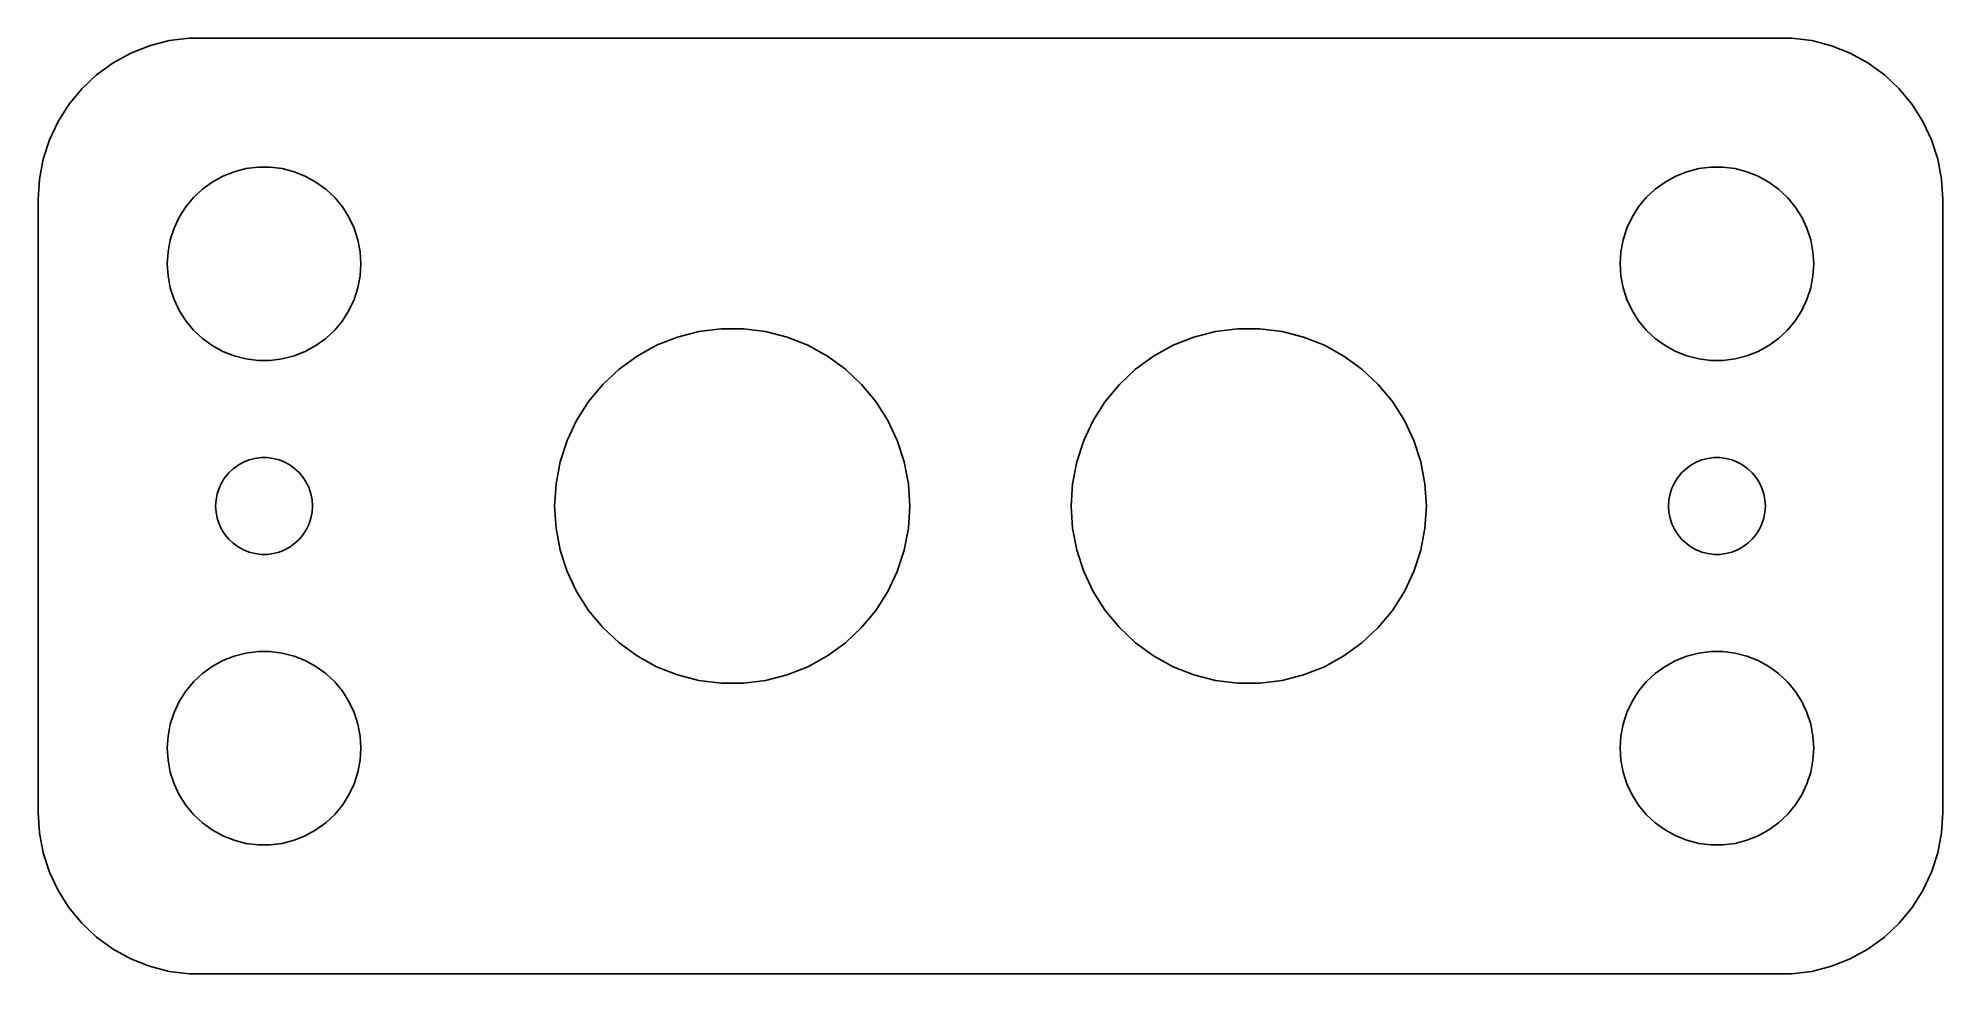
# Model space of a CAD drawing. Header units: metres. Extents: x -29.5 to 29.5, y 24.5 to 53.5.
import ezdxf

# ---------------------------------------------------------------- set-up
doc = ezdxf.new("R2010")
doc.units = ezdxf.units.M

msp = doc.modelspace()

# ---------------------------------------------------------------- linework, layer by layer
for p, q in [((-26.0451, 53.2553), (-26.6289, 53.0241)), ((-25.4369, 53.4114), (-26.0451, 53.2553)), ((-24.8139, 53.4901), (-25.4369, 53.4114)), ((24.8139, 53.4901), (-24.8139, 53.4901)), ((25.4369, 53.4114), (24.8139, 53.4901)), ((26.0451, 53.2553), (25.4369, 53.4114)), ((26.6289, 53.0241), (26.0451, 53.2553)), ((-27.1791, 52.7216), (-27.6871, 52.3526)), ((-26.6289, 53.0241), (-27.1791, 52.7216)), ((27.1791, 52.7216), (26.6289, 53.0241)), ((27.6871, 52.3526), (27.1791, 52.7216)), ((-28.1448, 51.9227), (-28.5451, 51.4389)), ((-27.6871, 52.3526), (-28.1448, 51.9227)), ((28.1448, 51.9227), (27.6871, 52.3526)), ((28.5451, 51.4389), (28.1448, 51.9227)), ((-28.5451, 51.4389), (-28.8815, 50.9088)), ((28.8815, 50.9088), (28.5451, 51.4389)), ((-28.8815, 50.9088), (-29.1489, 50.3406)), ((29.1489, 50.3406), (28.8815, 50.9088)), ((-29.1489, 50.3406), (-29.3429, 49.7434)), ((29.3429, 49.7434), (29.1489, 50.3406)), ((-29.3429, 49.7434), (-29.4606, 49.1267)), ((29.4606, 49.1267), (29.3429, 49.7434)), ((-29.4606, 49.1267), (-29.5, 48.5)), ((-24.4123, 48.8115), (-24.1075, 49.033)), ((-24.1075, 49.033), (-23.7773, 49.2145)), ((-23.7773, 49.2145), (-23.427, 49.3532)), ((-23.427, 49.3532), (-23.0621, 49.4469)), ((-23.0621, 49.4469), (-22.6884, 49.4941)), ((-22.6884, 49.4941), (-22.3116, 49.4941)), ((-22.3116, 49.4941), (-21.9379, 49.4469)), ((-21.9379, 49.4469), (-21.5729, 49.3532)), ((-21.5729, 49.3532), (-21.2227, 49.2145)), ((-21.2227, 49.2145), (-20.8925, 49.033)), ((-20.8925, 49.033), (-20.5877, 48.8115)), ((20.5877, 48.8115), (20.8925, 49.033)), ((20.8925, 49.033), (21.2227, 49.2145)), ((21.2227, 49.2145), (21.5729, 49.3532)), ((21.5729, 49.3532), (21.9379, 49.4469)), ((21.9379, 49.4469), (22.3116, 49.4941)), ((22.3116, 49.4941), (22.6884, 49.4941)), ((22.6884, 49.4941), (23.0621, 49.4469)), ((23.0621, 49.4469), (23.427, 49.3532)), ((23.427, 49.3532), (23.7773, 49.2145)), ((23.7773, 49.2145), (24.1075, 49.033)), ((24.1075, 49.033), (24.4123, 48.8115)), ((29.5, 48.5), (29.4606, 49.1267)), ((-29.5, 48.5), (-29.5, 29.5)), ((-24.927, 48.2634), (-24.6869, 48.5536)), ((-24.6869, 48.5536), (-24.4123, 48.8115)), ((-20.5877, 48.8115), (-20.3131, 48.5536)), ((-20.3131, 48.5536), (-20.0729, 48.2634)), ((20.0729, 48.2634), (20.3131, 48.5536)), ((20.3131, 48.5536), (20.5877, 48.8115)), ((24.4123, 48.8115), (24.6869, 48.5536)), ((24.6869, 48.5536), (24.927, 48.2634)), ((29.5, 29.5), (29.5, 48.5)), ((-25.2893, 47.6044), (-25.1289, 47.9453)), ((-25.1289, 47.9453), (-24.927, 48.2634)), ((-20.0729, 48.2634), (-19.8711, 47.9453)), ((-19.8711, 47.9453), (-19.7107, 47.6044)), ((19.7107, 47.6044), (19.8711, 47.9453)), ((19.8711, 47.9453), (20.0729, 48.2634)), ((24.927, 48.2634), (25.1289, 47.9453)), ((25.1289, 47.9453), (25.2893, 47.6044)), ((-25.4763, 46.876), (-25.4057, 47.2461)), ((-25.4057, 47.2461), (-25.2893, 47.6044)), ((-19.7107, 47.6044), (-19.5942, 47.2461)), ((-19.5942, 47.2461), (-19.5237, 46.876)), ((19.5237, 46.876), (19.5942, 47.2461)), ((19.5942, 47.2461), (19.7107, 47.6044)), ((25.2893, 47.6044), (25.4057, 47.2461)), ((25.4057, 47.2461), (25.4763, 46.876)), ((-25.5, 46.5), (-25.4763, 46.876)), ((-19.5237, 46.876), (-19.5, 46.5)), ((19.5, 46.5), (19.5237, 46.876)), ((25.4763, 46.876), (25.5, 46.5)), ((-25.4763, 46.124), (-25.5, 46.5)), ((-25.4057, 45.7539), (-25.4763, 46.124)), ((-19.5237, 46.124), (-19.5942, 45.7539)), ((-19.5, 46.5), (-19.5237, 46.124)), ((19.5237, 46.124), (19.5, 46.5)), ((19.5942, 45.7539), (19.5237, 46.124)), ((25.4763, 46.124), (25.4057, 45.7539)), ((25.5, 46.5), (25.4763, 46.124)), ((-25.2893, 45.3956), (-25.4057, 45.7539)), ((-19.5942, 45.7539), (-19.7107, 45.3956)), ((19.7107, 45.3956), (19.5942, 45.7539)), ((25.4057, 45.7539), (25.2893, 45.3956)), ((-25.1289, 45.0547), (-25.2893, 45.3956)), ((-24.927, 44.7366), (-25.1289, 45.0547)), ((-19.8711, 45.0547), (-20.0729, 44.7366)), ((-19.7107, 45.3956), (-19.8711, 45.0547)), ((19.8711, 45.0547), (19.7107, 45.3956)), ((20.0729, 44.7366), (19.8711, 45.0547)), ((25.1289, 45.0547), (24.927, 44.7366)), ((25.2893, 45.3956), (25.1289, 45.0547)), ((-24.6869, 44.4464), (-24.927, 44.7366)), ((-24.4123, 44.1884), (-24.6869, 44.4464)), ((-20.3131, 44.4464), (-20.5877, 44.1884)), ((-20.0729, 44.7366), (-20.3131, 44.4464)), ((-9.69958, 44.2308), (-9.03059, 44.4026)), ((-9.03059, 44.4026), (-8.34534, 44.4891)), ((-8.34534, 44.4891), (-7.65465, 44.4891)), ((-7.65465, 44.4891), (-6.96939, 44.4026)), ((-6.96939, 44.4026), (-6.3004, 44.2308)), ((6.3004, 44.2308), (6.96939, 44.4026)), ((6.96939, 44.4026), (7.65465, 44.4891)), ((7.65465, 44.4891), (8.34534, 44.4891)), ((8.34534, 44.4891), (9.03059, 44.4026)), ((9.03059, 44.4026), (9.69958, 44.2308)), ((20.3131, 44.4464), (20.0729, 44.7366)), ((20.5877, 44.1884), (20.3131, 44.4464)), ((24.6869, 44.4464), (24.4123, 44.1884)), ((24.927, 44.7366), (24.6869, 44.4464)), ((-24.1075, 43.967), (-24.4123, 44.1884)), ((-23.7773, 43.7855), (-24.1075, 43.967)), ((-23.427, 43.6468), (-23.7773, 43.7855)), ((-21.2227, 43.7855), (-21.5729, 43.6468)), ((-20.8925, 43.967), (-21.2227, 43.7855)), ((-20.5877, 44.1884), (-20.8925, 43.967)), ((-10.947, 43.6438), (-10.3418, 43.9765)), ((-10.3418, 43.9765), (-9.69958, 44.2308)), ((-6.3004, 44.2308), (-5.6582, 43.9765)), ((-5.6582, 43.9765), (-5.05295, 43.6438)), ((5.05295, 43.6438), (5.6582, 43.9765)), ((5.6582, 43.9765), (6.3004, 44.2308)), ((9.69958, 44.2308), (10.3418, 43.9765)), ((10.3418, 43.9765), (10.947, 43.6438)), ((20.8925, 43.967), (20.5877, 44.1884)), ((21.2227, 43.7855), (20.8925, 43.967)), ((21.5729, 43.6468), (21.2227, 43.7855)), ((23.7773, 43.7855), (23.427, 43.6468)), ((24.1075, 43.967), (23.7773, 43.7855)), ((24.4123, 44.1884), (24.1075, 43.967)), ((-23.0621, 43.5531), (-23.427, 43.6468)), ((-22.6884, 43.5059), (-23.0621, 43.5531)), ((-22.3116, 43.5059), (-22.6884, 43.5059)), ((-21.9379, 43.5531), (-22.3116, 43.5059)), ((-21.5729, 43.6468), (-21.9379, 43.5531)), ((-12.0093, 42.765), (-11.5058, 43.2378)), ((-11.5058, 43.2378), (-10.947, 43.6438)), ((-5.05295, 43.6438), (-4.49416, 43.2378)), ((-4.49416, 43.2378), (-3.99066, 42.765)), ((3.99066, 42.765), (4.49416, 43.2378)), ((4.49416, 43.2378), (5.05295, 43.6438)), ((10.947, 43.6438), (11.5058, 43.2378)), ((11.5058, 43.2378), (12.0093, 42.765)), ((21.9379, 43.5531), (21.5729, 43.6468)), ((22.3116, 43.5059), (21.9379, 43.5531)), ((22.6884, 43.5059), (22.3116, 43.5059)), ((23.0621, 43.5531), (22.6884, 43.5059)), ((23.427, 43.6468), (23.0621, 43.5531)), ((-12.4496, 42.2328), (-12.0093, 42.765)), ((-3.99066, 42.765), (-3.5504, 42.2328)), ((3.5504, 42.2328), (3.99066, 42.765)), ((12.0093, 42.765), (12.4496, 42.2328)), ((-12.8197, 41.6496), (-12.4496, 42.2328)), ((-3.5504, 42.2328), (-3.18031, 41.6496)), ((3.18031, 41.6496), (3.5504, 42.2328)), ((12.4496, 42.2328), (12.8197, 41.6496)), ((-13.1138, 41.0247), (-12.8197, 41.6496)), ((-3.18031, 41.6496), (-2.88622, 41.0247)), ((2.88622, 41.0247), (3.18031, 41.6496)), ((12.8197, 41.6496), (13.1138, 41.0247)), ((-13.3272, 40.3678), (-13.1138, 41.0247)), ((-2.88622, 41.0247), (-2.67279, 40.3678)), ((2.67279, 40.3678), (2.88622, 41.0247)), ((13.1138, 41.0247), (13.3272, 40.3678)), ((-23.5934, 40.0268), (-23.4561, 40.1558)), ((-23.4561, 40.1558), (-23.3037, 40.2665)), ((-23.3037, 40.2665), (-23.1387, 40.3572)), ((-23.1387, 40.3572), (-22.9635, 40.4266)), ((-22.9635, 40.4266), (-22.7811, 40.4734)), ((-22.7811, 40.4734), (-22.5942, 40.497)), ((-22.5942, 40.497), (-22.4058, 40.497)), ((-22.4058, 40.497), (-22.2189, 40.4734)), ((-22.2189, 40.4734), (-22.0365, 40.4266)), ((-22.0365, 40.4266), (-21.8613, 40.3572)), ((-21.8613, 40.3572), (-21.6963, 40.2665)), ((-21.6963, 40.2665), (-21.5439, 40.1558)), ((-21.5439, 40.1558), (-21.4065, 40.0268)), ((-13.4566, 39.6893), (-13.3272, 40.3678)), ((-2.67279, 40.3678), (-2.54337, 39.6893)), ((2.54337, 39.6893), (2.67279, 40.3678)), ((13.3272, 40.3678), (13.4566, 39.6893)), ((21.4065, 40.0268), (21.5439, 40.1558)), ((21.5439, 40.1558), (21.6963, 40.2665)), ((21.6963, 40.2665), (21.8613, 40.3572)), ((21.8613, 40.3572), (22.0365, 40.4266)), ((22.0365, 40.4266), (22.2189, 40.4734)), ((22.2189, 40.4734), (22.4058, 40.497)), ((22.4058, 40.497), (22.5942, 40.497)), ((22.5942, 40.497), (22.7811, 40.4734)), ((22.7811, 40.4734), (22.9635, 40.4266)), ((22.9635, 40.4266), (23.1387, 40.3572)), ((23.1387, 40.3572), (23.3037, 40.2665)), ((23.3037, 40.2665), (23.4561, 40.1558)), ((23.4561, 40.1558), (23.5934, 40.0268)), ((-23.9529, 39.373), (-23.8947, 39.5522)), ((-23.8947, 39.5522), (-23.8145, 39.7226)), ((-23.8145, 39.7226), (-23.7135, 39.8817)), ((-23.7135, 39.8817), (-23.5934, 40.0268)), ((-21.4065, 40.0268), (-21.2865, 39.8817)), ((-21.2865, 39.8817), (-21.1855, 39.7226)), ((-21.1855, 39.7226), (-21.1053, 39.5522)), ((-21.1053, 39.5522), (-21.0471, 39.373)), ((-13.5, 39), (-13.4566, 39.6893)), ((-2.54337, 39.6893), (-2.5, 39)), ((2.5, 39), (2.54337, 39.6893)), ((13.4566, 39.6893), (13.5, 39)), ((21.0471, 39.373), (21.1053, 39.5522)), ((21.1053, 39.5522), (21.1855, 39.7226)), ((21.1855, 39.7226), (21.2865, 39.8817)), ((21.2865, 39.8817), (21.4065, 40.0268)), ((23.5934, 40.0268), (23.7135, 39.8817)), ((23.7135, 39.8817), (23.8145, 39.7226)), ((23.8145, 39.7226), (23.8947, 39.5522)), ((23.8947, 39.5522), (23.9529, 39.373)), ((-24, 39), (-23.9882, 39.188)), ((-23.9882, 38.812), (-24, 39)), ((-23.9882, 39.188), (-23.9529, 39.373)), ((-21.0471, 39.373), (-21.0118, 39.188)), ((-21.0118, 39.188), (-21, 39)), ((-21, 39), (-21.0118, 38.812)), ((-13.4566, 38.3107), (-13.5, 39)), ((-2.5, 39), (-2.54337, 38.3107)), ((2.54337, 38.3107), (2.5, 39)), ((13.5, 39), (13.4566, 38.3107)), ((21, 39), (21.0118, 39.188)), ((21.0118, 38.812), (21, 39)), ((21.0118, 39.188), (21.0471, 39.373)), ((23.9529, 39.373), (23.9882, 39.188)), ((23.9882, 39.188), (24, 39)), ((24, 39), (23.9882, 38.812)), ((-23.9529, 38.627), (-23.9882, 38.812)), ((-23.8947, 38.4478), (-23.9529, 38.627)), ((-23.8145, 38.2774), (-23.8947, 38.4478)), ((-21.1053, 38.4478), (-21.1855, 38.2774)), ((-21.0471, 38.627), (-21.1053, 38.4478)), ((-21.0118, 38.812), (-21.0471, 38.627)), ((21.0471, 38.627), (21.0118, 38.812)), ((21.1053, 38.4478), (21.0471, 38.627)), ((21.1855, 38.2774), (21.1053, 38.4478)), ((23.8947, 38.4478), (23.8145, 38.2774)), ((23.9529, 38.627), (23.8947, 38.4478)), ((23.9882, 38.812), (23.9529, 38.627)), ((-23.7135, 38.1183), (-23.8145, 38.2774)), ((-23.5934, 37.9732), (-23.7135, 38.1183)), ((-23.4561, 37.8442), (-23.5934, 37.9732)), ((-23.3037, 37.7335), (-23.4561, 37.8442)), ((-21.5439, 37.8442), (-21.6963, 37.7335)), ((-21.4065, 37.9732), (-21.5439, 37.8442)), ((-21.2865, 38.1183), (-21.4065, 37.9732)), ((-21.1855, 38.2774), (-21.2865, 38.1183)), ((-13.3272, 37.6322), (-13.4566, 38.3107)), ((-2.54337, 38.3107), (-2.67279, 37.6322)), ((2.67279, 37.6322), (2.54337, 38.3107)), ((13.4566, 38.3107), (13.3272, 37.6322)), ((21.2865, 38.1183), (21.1855, 38.2774)), ((21.4065, 37.9732), (21.2865, 38.1183)), ((21.5439, 37.8442), (21.4065, 37.9732)), ((21.6963, 37.7335), (21.5439, 37.8442)), ((23.4561, 37.8442), (23.3037, 37.7335)), ((23.5934, 37.9732), (23.4561, 37.8442)), ((23.7135, 38.1183), (23.5934, 37.9732)), ((23.8145, 38.2774), (23.7135, 38.1183)), ((-23.1387, 37.6428), (-23.3037, 37.7335)), ((-22.9635, 37.5734), (-23.1387, 37.6428)), ((-22.7811, 37.5266), (-22.9635, 37.5734)), ((-22.5942, 37.503), (-22.7811, 37.5266)), ((-22.4058, 37.503), (-22.5942, 37.503)), ((-22.2189, 37.5266), (-22.4058, 37.503)), ((-22.0365, 37.5734), (-22.2189, 37.5266)), ((-21.8613, 37.6428), (-22.0365, 37.5734)), ((-21.6963, 37.7335), (-21.8613, 37.6428)), ((-13.1138, 36.9753), (-13.3272, 37.6322)), ((-2.67279, 37.6322), (-2.88622, 36.9753)), ((2.88622, 36.9753), (2.67279, 37.6322)), ((13.3272, 37.6322), (13.1138, 36.9753)), ((21.8613, 37.6428), (21.6963, 37.7335)), ((22.0365, 37.5734), (21.8613, 37.6428)), ((22.2189, 37.5266), (22.0365, 37.5734)), ((22.4058, 37.503), (22.2189, 37.5266)), ((22.5942, 37.503), (22.4058, 37.503)), ((22.7811, 37.5266), (22.5942, 37.503)), ((22.9635, 37.5734), (22.7811, 37.5266)), ((23.1387, 37.6428), (22.9635, 37.5734)), ((23.3037, 37.7335), (23.1387, 37.6428)), ((-12.8197, 36.3504), (-13.1138, 36.9753)), ((-2.88622, 36.9753), (-3.18031, 36.3504)), ((3.18031, 36.3504), (2.88622, 36.9753)), ((13.1138, 36.9753), (12.8197, 36.3504)), ((-12.4496, 35.7672), (-12.8197, 36.3504)), ((-3.18031, 36.3504), (-3.5504, 35.7672)), ((3.5504, 35.7672), (3.18031, 36.3504)), ((12.8197, 36.3504), (12.4496, 35.7672)), ((-12.0093, 35.235), (-12.4496, 35.7672)), ((-3.5504, 35.7672), (-3.99066, 35.235)), ((3.99066, 35.235), (3.5504, 35.7672)), ((12.4496, 35.7672), (12.0093, 35.235)), ((-11.5058, 34.7622), (-12.0093, 35.235)), ((-3.99066, 35.235), (-4.49416, 34.7622)), ((4.49416, 34.7622), (3.99066, 35.235)), ((12.0093, 35.235), (11.5058, 34.7622)), ((-23.7773, 34.2145), (-23.427, 34.3532)), ((-23.427, 34.3532), (-23.0621, 34.4469)), ((-23.0621, 34.4469), (-22.6884, 34.4941)), ((-22.6884, 34.4941), (-22.3116, 34.4941)), ((-22.3116, 34.4941), (-21.9379, 34.4469)), ((-21.9379, 34.4469), (-21.5729, 34.3532)), ((-21.5729, 34.3532), (-21.2227, 34.2145)), ((-10.947, 34.3562), (-11.5058, 34.7622)), ((-10.3418, 34.0235), (-10.947, 34.3562)), ((-5.05295, 34.3562), (-5.6582, 34.0235)), ((-4.49416, 34.7622), (-5.05295, 34.3562)), ((5.05295, 34.3562), (4.49416, 34.7622)), ((5.6582, 34.0235), (5.05295, 34.3562)), ((10.947, 34.3562), (10.3418, 34.0235)), ((11.5058, 34.7622), (10.947, 34.3562)), ((21.2227, 34.2145), (21.5729, 34.3532)), ((21.5729, 34.3532), (21.9379, 34.4469)), ((21.9379, 34.4469), (22.3116, 34.4941)), ((22.3116, 34.4941), (22.6884, 34.4941)), ((22.6884, 34.4941), (23.0621, 34.4469)), ((23.0621, 34.4469), (23.427, 34.3532)), ((23.427, 34.3532), (23.7773, 34.2145)), ((-24.6869, 33.5536), (-24.4123, 33.8116)), ((-24.4123, 33.8116), (-24.1075, 34.033)), ((-24.1075, 34.033), (-23.7773, 34.2145)), ((-21.2227, 34.2145), (-20.8925, 34.033)), ((-20.8925, 34.033), (-20.5877, 33.8116)), ((-20.5877, 33.8116), (-20.3131, 33.5536)), ((-9.69958, 33.7692), (-10.3418, 34.0235)), ((-9.03059, 33.5974), (-9.69958, 33.7692)), ((-6.3004, 33.7692), (-6.96939, 33.5974)), ((-5.6582, 34.0235), (-6.3004, 33.7692)), ((6.3004, 33.7692), (5.6582, 34.0235)), ((6.96939, 33.5974), (6.3004, 33.7692)), ((9.69958, 33.7692), (9.03059, 33.5974)), ((10.3418, 34.0235), (9.69958, 33.7692)), ((20.3131, 33.5536), (20.5877, 33.8116)), ((20.5877, 33.8116), (20.8925, 34.033)), ((20.8925, 34.033), (21.2227, 34.2145)), ((23.7773, 34.2145), (24.1075, 34.033)), ((24.1075, 34.033), (24.4123, 33.8116)), ((24.4123, 33.8116), (24.6869, 33.5536)), ((-25.1289, 32.9453), (-24.927, 33.2634)), ((-24.927, 33.2634), (-24.6869, 33.5536)), ((-20.3131, 33.5536), (-20.0729, 33.2634)), ((-20.0729, 33.2634), (-19.8711, 32.9453)), ((-8.34534, 33.5109), (-9.03059, 33.5974)), ((-7.65465, 33.5109), (-8.34534, 33.5109)), ((-6.96939, 33.5974), (-7.65465, 33.5109)), ((7.65465, 33.5109), (6.96939, 33.5974)), ((8.34534, 33.5109), (7.65465, 33.5109)), ((9.03059, 33.5974), (8.34534, 33.5109)), ((19.8711, 32.9453), (20.0729, 33.2634)), ((20.0729, 33.2634), (20.3131, 33.5536)), ((24.6869, 33.5536), (24.927, 33.2634)), ((24.927, 33.2634), (25.1289, 32.9453)), ((-25.4057, 32.2461), (-25.2893, 32.6044)), ((-25.2893, 32.6044), (-25.1289, 32.9453)), ((-19.8711, 32.9453), (-19.7107, 32.6044)), ((-19.7107, 32.6044), (-19.5942, 32.2461)), ((19.5942, 32.2461), (19.7107, 32.6044)), ((19.7107, 32.6044), (19.8711, 32.9453)), ((25.1289, 32.9453), (25.2893, 32.6044)), ((25.2893, 32.6044), (25.4057, 32.2461)), ((-25.5, 31.5), (-25.4763, 31.876)), ((-25.4763, 31.876), (-25.4057, 32.2461)), ((-19.5942, 32.2461), (-19.5237, 31.876)), ((-19.5237, 31.876), (-19.5, 31.5)), ((19.5, 31.5), (19.5237, 31.876)), ((19.5237, 31.876), (19.5942, 32.2461)), ((25.4057, 32.2461), (25.4763, 31.876)), ((25.4763, 31.876), (25.5, 31.5)), ((-25.4763, 31.124), (-25.5, 31.5)), ((-19.5, 31.5), (-19.5237, 31.124)), ((19.5237, 31.124), (19.5, 31.5)), ((25.5, 31.5), (25.4763, 31.124)), ((-25.4057, 30.7539), (-25.4763, 31.124)), ((-25.2893, 30.3956), (-25.4057, 30.7539)), ((-19.5942, 30.7539), (-19.7107, 30.3956)), ((-19.5237, 31.124), (-19.5942, 30.7539)), ((19.5942, 30.7539), (19.5237, 31.124)), ((19.7107, 30.3956), (19.5942, 30.7539)), ((25.4057, 30.7539), (25.2893, 30.3956)), ((25.4763, 31.124), (25.4057, 30.7539)), ((-25.1289, 30.0547), (-25.2893, 30.3956)), ((-19.7107, 30.3956), (-19.8711, 30.0547)), ((19.8711, 30.0547), (19.7107, 30.3956)), ((25.2893, 30.3956), (25.1289, 30.0547)), ((-29.5, 29.5), (-29.4606, 28.8733)), ((-24.927, 29.7366), (-25.1289, 30.0547)), ((-24.6869, 29.4464), (-24.927, 29.7366)), ((-20.0729, 29.7366), (-20.3131, 29.4464)), ((-19.8711, 30.0547), (-20.0729, 29.7366)), ((20.0729, 29.7366), (19.8711, 30.0547)), ((20.3131, 29.4464), (20.0729, 29.7366)), ((24.927, 29.7366), (24.6869, 29.4464)), ((25.1289, 30.0547), (24.927, 29.7366)), ((29.4606, 28.8733), (29.5, 29.5)), ((-24.4123, 29.1885), (-24.6869, 29.4464)), ((-24.1075, 28.967), (-24.4123, 29.1885)), ((-23.7773, 28.7855), (-24.1075, 28.967)), ((-20.8925, 28.967), (-21.2227, 28.7855)), ((-20.5877, 29.1885), (-20.8925, 28.967)), ((-20.3131, 29.4464), (-20.5877, 29.1885)), ((20.5877, 29.1885), (20.3131, 29.4464)), ((20.8925, 28.967), (20.5877, 29.1885)), ((21.2227, 28.7855), (20.8925, 28.967)), ((24.1075, 28.967), (23.7773, 28.7855)), ((24.4123, 29.1885), (24.1075, 28.967)), ((24.6869, 29.4464), (24.4123, 29.1885)), ((-29.4606, 28.8733), (-29.3429, 28.2566)), ((-23.427, 28.6468), (-23.7773, 28.7855)), ((-23.0621, 28.5531), (-23.427, 28.6468)), ((-22.6884, 28.5059), (-23.0621, 28.5531)), ((-22.3116, 28.5059), (-22.6884, 28.5059)), ((-21.9379, 28.5531), (-22.3116, 28.5059)), ((-21.5729, 28.6468), (-21.9379, 28.5531)), ((-21.2227, 28.7855), (-21.5729, 28.6468)), ((21.5729, 28.6468), (21.2227, 28.7855)), ((21.9379, 28.5531), (21.5729, 28.6468)), ((22.3116, 28.5059), (21.9379, 28.5531)), ((22.6884, 28.5059), (22.3116, 28.5059)), ((23.0621, 28.5531), (22.6884, 28.5059)), ((23.427, 28.6468), (23.0621, 28.5531)), ((23.7773, 28.7855), (23.427, 28.6468)), ((29.3429, 28.2566), (29.4606, 28.8733)), ((-29.3429, 28.2566), (-29.1489, 27.6594)), ((29.1489, 27.6594), (29.3429, 28.2566)), ((-29.1489, 27.6594), (-28.8815, 27.0912)), ((28.8815, 27.0912), (29.1489, 27.6594)), ((-28.8815, 27.0912), (-28.5451, 26.5611)), ((-28.5451, 26.5611), (-28.1448, 26.0773)), ((28.1448, 26.0773), (28.5451, 26.5611)), ((28.5451, 26.5611), (28.8815, 27.0912)), ((-28.1448, 26.0773), (-27.6871, 25.6474)), ((27.6871, 25.6474), (28.1448, 26.0773)), ((-27.6871, 25.6474), (-27.1791, 25.2784)), ((27.1791, 25.2784), (27.6871, 25.6474)), ((-27.1791, 25.2784), (-26.6289, 24.9759)), ((-26.6289, 24.9759), (-26.0451, 24.7447)), ((26.0451, 24.7447), (26.6289, 24.9759)), ((26.6289, 24.9759), (27.1791, 25.2784)), ((-26.0451, 24.7447), (-25.4369, 24.5886)), ((-25.4369, 24.5886), (-24.8139, 24.5099)), ((-24.8139, 24.5099), (24.8139, 24.5099)), ((24.8139, 24.5099), (25.4369, 24.5886)), ((25.4369, 24.5886), (26.0451, 24.7447))]:
    msp.add_line(p, q)

doc.saveas('drawing.dxf')
